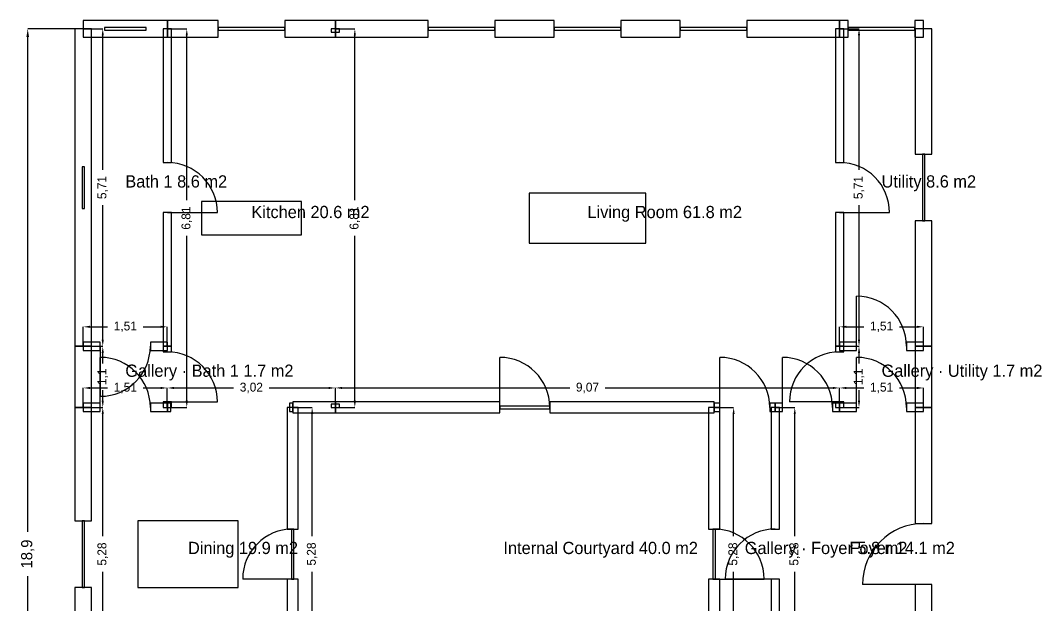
# Model space of a CAD drawing. Header units: metres. Extents: x 2 to 20.3, y 5.3 to 26.3.
# Drawn here: x 1.96 to 20.33, y 15.82 to 26.35 of the extents above; entities that cross this region are included whole.
import ezdxf

# ---------------------------------------------------------------- set-up
doc = ezdxf.new("R2010")
doc.units = ezdxf.units.M
for name, color, linetype in [('dimensions', 8, 'Continuous'), ('doors', 2, 'Continuous'), ('furniture', 3, 'Continuous'), ('labels', 7, 'Continuous'), ('walls', 7, 'Continuous'), ('windows', 4, 'Continuous')]:
    doc.layers.add(name, color=color, linetype=linetype)
doc.dimstyles.get("Standard").update_dxf_attribs({"dimtxt": 2.5, "dimasz": 2.5, "dimexe": 1.25, "dimexo": 0.625, "dimtad": 1, "dimcen": 2.5, "dimazin": 3, "dimtfac": 1, "dimtmove": 0, "dimatfit": 3})

# ---------------------------------------------------------------- blocks, each defined once
blk = doc.blocks.new('_CLOSEDFILLED')
at = {"color": 0, "linetype": 'BYBLOCK'}
blk.add_solid([(-1, 0.16), (0, 0), (-1, -0.16)], dxfattribs=at)
blk = doc.blocks.new('*D21')
for p, q in [((3.0909, 20.487522), (3.0909, 20.837522)), ((3.2109, 20.837522), (3.52681, 20.837522)), ((4.16681, 20.837522), (4.48272, 20.837522)), ((4.60272, 20.487522), (4.60272, 20.837522))]:
    blk.add_line(p, q)
at = {"layer": 'Defpoints'}
for p in [(3.0909, 20.837522), (3.0909, 20.487522), (4.60272, 20.487522)]:
    blk.add_point(p, dxfattribs=at)
at = {"layer": 'dimensions', "xscale": 0.12, "yscale": 0.12, "rotation": 180}
blk.add_blockref('_CLOSEDFILLED', (3.0909, 20.837522), dxfattribs=at)
at = {"layer": 'dimensions', "xscale": 0.12, "yscale": 0.12}
blk.add_blockref('_CLOSEDFILLED', (4.60272, 20.837522), dxfattribs=at)
at = {"layer": 'dimensions', "insert": (3.84681, 20.837522), "char_height": 0.16, "attachment_point": 5}
blk.add_mtext('1,51', dxfattribs=at)
blk = doc.blocks.new('*D22')
for p, q in [((3.0909, 26.198876), (3.4409, 26.198876)), ((3.4409, 23.663199), (3.4409, 26.078876)), ((3.4409, 20.607522), (3.4409, 23.023199)), ((3.0909, 20.487522), (3.4409, 20.487522))]:
    blk.add_line(p, q)
at = {"layer": 'Defpoints'}
for p in [(3.0909, 26.198876), (3.0909, 20.487522), (3.4409, 20.487522)]:
    blk.add_point(p, dxfattribs=at)
at = {"layer": 'dimensions', "xscale": 0.12, "yscale": 0.12}
for p, rotation in [((3.4409, 26.198876), 90), ((3.4409, 20.487522), 270)]:
    blk.add_blockref('_CLOSEDFILLED', p, dxfattribs=dict(at, rotation=rotation))
at = {"layer": 'dimensions', "insert": (3.4409, 23.343199), "char_height": 0.16, "attachment_point": 5, "rotation": 90}
blk.add_mtext('5,71', dxfattribs=at)
blk = doc.blocks.new('*D23')
for p, q in [((3.0909, 19.387522), (3.0909, 19.737522)), ((3.2109, 19.737522), (3.52681, 19.737522)), ((4.16681, 19.737522), (4.48272, 19.737522)), ((4.60272, 19.387522), (4.60272, 19.737522))]:
    blk.add_line(p, q)
at = {"layer": 'Defpoints'}
for p in [(3.0909, 19.737522), (3.0909, 19.387522), (4.60272, 19.387522)]:
    blk.add_point(p, dxfattribs=at)
at = {"layer": 'dimensions', "xscale": 0.12, "yscale": 0.12, "rotation": 180}
blk.add_blockref('_CLOSEDFILLED', (3.0909, 19.737522), dxfattribs=at)
at = {"layer": 'dimensions', "xscale": 0.12, "yscale": 0.12}
blk.add_blockref('_CLOSEDFILLED', (4.60272, 19.737522), dxfattribs=at)
at = {"layer": 'dimensions', "insert": (3.84681, 19.737522), "char_height": 0.16, "attachment_point": 5}
blk.add_mtext('1,51', dxfattribs=at)
blk = doc.blocks.new('*D24')
for p, q in [((3.0909, 20.487522), (3.4409, 20.487522)), ((3.4409, 20.177522), (3.4409, 20.367522)), ((3.4409, 19.507522), (3.4409, 19.697522)), ((3.0909, 19.387522), (3.4409, 19.387522))]:
    blk.add_line(p, q)
at = {"layer": 'Defpoints'}
for p in [(3.0909, 20.487522), (3.0909, 19.387522), (3.4409, 19.387522)]:
    blk.add_point(p, dxfattribs=at)
at = {"layer": 'dimensions', "xscale": 0.12, "yscale": 0.12}
for p, rotation in [((3.4409, 20.487522), 90), ((3.4409, 19.387522), 270)]:
    blk.add_blockref('_CLOSEDFILLED', p, dxfattribs=dict(at, rotation=rotation))
at = {"layer": 'dimensions', "insert": (3.4409, 19.937522), "char_height": 0.16, "attachment_point": 5, "rotation": 90}
blk.add_mtext('1,1', dxfattribs=at)
blk = doc.blocks.new('*D25')
for p, q in [((4.60272, 19.387522), (4.60272, 19.737522)), ((4.72272, 19.737522), (5.79454, 19.737522)), ((6.43454, 19.737522), (7.50636, 19.737522)), ((7.62636, 19.387522), (7.62636, 19.737522))]:
    blk.add_line(p, q)
at = {"layer": 'Defpoints'}
for p in [(4.60272, 19.737522), (4.60272, 19.387522), (7.62636, 19.387522)]:
    blk.add_point(p, dxfattribs=at)
at = {"layer": 'dimensions', "xscale": 0.12, "yscale": 0.12, "rotation": 180}
blk.add_blockref('_CLOSEDFILLED', (4.60272, 19.737522), dxfattribs=at)
at = {"layer": 'dimensions', "xscale": 0.12, "yscale": 0.12}
blk.add_blockref('_CLOSEDFILLED', (7.62636, 19.737522), dxfattribs=at)
at = {"layer": 'dimensions', "insert": (6.11454, 19.737522), "char_height": 0.16, "attachment_point": 5}
blk.add_mtext('3,02', dxfattribs=at)
blk = doc.blocks.new('*D26')
for p, q in [((4.60272, 26.198876), (4.95272, 26.198876)), ((4.95272, 23.113199), (4.95272, 26.078876)), ((4.95272, 19.507522), (4.95272, 22.473199)), ((4.60272, 19.387522), (4.95272, 19.387522))]:
    blk.add_line(p, q)
at = {"layer": 'Defpoints'}
for p in [(4.60272, 26.198876), (4.60272, 19.387522), (4.95272, 19.387522)]:
    blk.add_point(p, dxfattribs=at)
at = {"layer": 'dimensions', "xscale": 0.12, "yscale": 0.12}
for p, rotation in [((4.95272, 26.198876), 90), ((4.95272, 19.387522), 270)]:
    blk.add_blockref('_CLOSEDFILLED', p, dxfattribs=dict(at, rotation=rotation))
at = {"layer": 'dimensions', "insert": (4.95272, 22.793199), "char_height": 0.16, "attachment_point": 5, "rotation": 90}
blk.add_mtext('6,81', dxfattribs=at)
blk = doc.blocks.new('*D27')
for p, q in [((7.626, 19.388), (7.626, 19.738)), ((7.746, 19.738), (11.842, 19.738)), ((12.482, 19.738), (16.577, 19.738)), ((16.697, 19.388), (16.697, 19.738))]:
    blk.add_line(p, q)
at = {"layer": 'Defpoints'}
for p in [(7.626, 19.738), (7.626, 19.388), (16.697, 19.388)]:
    blk.add_point(p, dxfattribs=at)
at = {"layer": 'dimensions', "xscale": 0.12, "yscale": 0.12, "rotation": 180}
blk.add_blockref('_CLOSEDFILLED', (7.626, 19.738), dxfattribs=at)
at = {"layer": 'dimensions', "xscale": 0.12, "yscale": 0.12}
blk.add_blockref('_CLOSEDFILLED', (16.697, 19.738), dxfattribs=at)
at = {"layer": 'dimensions', "insert": (12.162, 19.738), "char_height": 0.16, "attachment_point": 5}
blk.add_mtext('9,07', dxfattribs=at)
blk = doc.blocks.new('*D28')
for p, q in [((7.62636, 26.198876), (7.97636, 26.198876)), ((7.97636, 23.113199), (7.97636, 26.078876)), ((7.97636, 19.507522), (7.97636, 22.473199)), ((7.62636, 19.387522), (7.97636, 19.387522))]:
    blk.add_line(p, q)
at = {"layer": 'Defpoints'}
for p in [(7.62636, 26.198876), (7.62636, 19.387522), (7.97636, 19.387522)]:
    blk.add_point(p, dxfattribs=at)
at = {"layer": 'dimensions', "xscale": 0.12, "yscale": 0.12}
for p, rotation in [((7.97636, 26.198876), 90), ((7.97636, 19.387522), 270)]:
    blk.add_blockref('_CLOSEDFILLED', p, dxfattribs=dict(at, rotation=rotation))
at = {"layer": 'dimensions', "insert": (7.97636, 22.793199), "char_height": 0.16, "attachment_point": 5, "rotation": 90}
blk.add_mtext('6,81', dxfattribs=at)
blk = doc.blocks.new('*D29')
for p, q in [((16.69728, 20.487522), (16.69728, 20.837522)), ((16.81728, 20.837522), (17.13319, 20.837522)), ((17.77319, 20.837522), (18.0891, 20.837522)), ((18.2091, 20.487522), (18.2091, 20.837522))]:
    blk.add_line(p, q)
at = {"layer": 'Defpoints'}
for p in [(16.69728, 20.837522), (16.69728, 20.487522), (18.2091, 20.487522)]:
    blk.add_point(p, dxfattribs=at)
at = {"layer": 'dimensions', "xscale": 0.12, "yscale": 0.12, "rotation": 180}
blk.add_blockref('_CLOSEDFILLED', (16.69728, 20.837522), dxfattribs=at)
at = {"layer": 'dimensions', "xscale": 0.12, "yscale": 0.12}
blk.add_blockref('_CLOSEDFILLED', (18.2091, 20.837522), dxfattribs=at)
at = {"layer": 'dimensions', "insert": (17.45319, 20.837522), "char_height": 0.16, "attachment_point": 5}
blk.add_mtext('1,51', dxfattribs=at)
blk = doc.blocks.new('*D30')
for p, q in [((16.69728, 26.198876), (17.04728, 26.198876)), ((17.04728, 23.663199), (17.04728, 26.078876)), ((17.04728, 20.607522), (17.04728, 23.023199)), ((16.69728, 20.487522), (17.04728, 20.487522))]:
    blk.add_line(p, q)
at = {"layer": 'Defpoints'}
for p in [(16.69728, 26.198876), (16.69728, 20.487522), (17.04728, 20.487522)]:
    blk.add_point(p, dxfattribs=at)
at = {"layer": 'dimensions', "xscale": 0.12, "yscale": 0.12}
for p, rotation in [((17.04728, 26.198876), 90), ((17.04728, 20.487522), 270)]:
    blk.add_blockref('_CLOSEDFILLED', p, dxfattribs=dict(at, rotation=rotation))
at = {"layer": 'dimensions', "insert": (17.04728, 23.343199), "char_height": 0.16, "attachment_point": 5, "rotation": 90}
blk.add_mtext('5,71', dxfattribs=at)
blk = doc.blocks.new('*D31')
for p, q in [((16.69728, 19.387522), (16.69728, 19.737522)), ((16.81728, 19.737522), (17.13319, 19.737522)), ((17.77319, 19.737522), (18.0891, 19.737522)), ((18.2091, 19.387522), (18.2091, 19.737522))]:
    blk.add_line(p, q)
at = {"layer": 'Defpoints'}
for p in [(16.69728, 19.737522), (16.69728, 19.387522), (18.2091, 19.387522)]:
    blk.add_point(p, dxfattribs=at)
at = {"layer": 'dimensions', "xscale": 0.12, "yscale": 0.12, "rotation": 180}
blk.add_blockref('_CLOSEDFILLED', (16.69728, 19.737522), dxfattribs=at)
at = {"layer": 'dimensions', "xscale": 0.12, "yscale": 0.12}
blk.add_blockref('_CLOSEDFILLED', (18.2091, 19.737522), dxfattribs=at)
at = {"layer": 'dimensions', "insert": (17.45319, 19.737522), "char_height": 0.16, "attachment_point": 5}
blk.add_mtext('1,51', dxfattribs=at)
blk = doc.blocks.new('*D32')
for p, q in [((16.69728, 20.487522), (17.04728, 20.487522)), ((17.04728, 20.177522), (17.04728, 20.367522)), ((17.04728, 19.507522), (17.04728, 19.697522)), ((16.69728, 19.387522), (17.04728, 19.387522))]:
    blk.add_line(p, q)
at = {"layer": 'Defpoints'}
for p in [(16.69728, 20.487522), (16.69728, 19.387522), (17.04728, 19.387522)]:
    blk.add_point(p, dxfattribs=at)
at = {"layer": 'dimensions', "xscale": 0.12, "yscale": 0.12}
for p, rotation in [((17.04728, 20.487522), 90), ((17.04728, 19.387522), 270)]:
    blk.add_blockref('_CLOSEDFILLED', p, dxfattribs=dict(at, rotation=rotation))
at = {"layer": 'dimensions', "insert": (17.04728, 19.937522), "char_height": 0.16, "attachment_point": 5, "rotation": 90}
blk.add_mtext('1,1', dxfattribs=at)
blk = doc.blocks.new('*D34')
for p, q in [((3.0909, 19.387522), (3.4409, 19.387522)), ((3.4409, 17.07), (3.4409, 19.267522)), ((3.4409, 14.232478), (3.4409, 16.43)), ((3.0909, 14.112478), (3.4409, 14.112478))]:
    blk.add_line(p, q)
at = {"layer": 'Defpoints'}
for p in [(3.0909, 19.387522), (3.0909, 14.112478), (3.4409, 14.112478)]:
    blk.add_point(p, dxfattribs=at)
at = {"layer": 'dimensions', "xscale": 0.12, "yscale": 0.12}
for p, rotation in [((3.4409, 19.387522), 90), ((3.4409, 14.112478), 270)]:
    blk.add_blockref('_CLOSEDFILLED', p, dxfattribs=dict(at, rotation=rotation))
at = {"layer": 'dimensions', "insert": (3.4409, 16.75), "char_height": 0.16, "attachment_point": 5, "rotation": 90}
blk.add_mtext('5,28', dxfattribs=at)
blk = doc.blocks.new('*D36')
for p, q in [((15.541437, 19.387522), (15.891437, 19.387522)), ((15.891437, 17.07), (15.891437, 19.267522)), ((15.891437, 14.232478), (15.891437, 16.43)), ((15.541437, 14.112478), (15.891437, 14.112478))]:
    blk.add_line(p, q)
at = {"layer": 'Defpoints'}
for p in [(15.541437, 19.387522), (15.541437, 14.112478), (15.891437, 14.112478)]:
    blk.add_point(p, dxfattribs=at)
at = {"layer": 'dimensions', "xscale": 0.12, "yscale": 0.12}
for p, rotation in [((15.891437, 19.387522), 90), ((15.891437, 14.112478), 270)]:
    blk.add_blockref('_CLOSEDFILLED', p, dxfattribs=dict(at, rotation=rotation))
at = {"layer": 'dimensions', "insert": (15.891437, 16.75), "char_height": 0.16, "attachment_point": 5, "rotation": 90}
blk.add_mtext('5,28', dxfattribs=at)
blk = doc.blocks.new('*D38')
for p, q in [((14.441437, 19.387522), (14.791437, 19.387522)), ((14.791437, 17.07), (14.791437, 19.267522)), ((14.791437, 14.232478), (14.791437, 16.43)), ((14.441437, 14.112478), (14.791437, 14.112478))]:
    blk.add_line(p, q)
at = {"layer": 'Defpoints'}
for p in [(14.441437, 19.387522), (14.441437, 14.112478), (14.791437, 14.112478)]:
    blk.add_point(p, dxfattribs=at)
at = {"layer": 'dimensions', "xscale": 0.12, "yscale": 0.12}
for p, rotation in [((14.791437, 19.387522), 90), ((14.791437, 14.112478), 270)]:
    blk.add_blockref('_CLOSEDFILLED', p, dxfattribs=dict(at, rotation=rotation))
at = {"layer": 'dimensions', "insert": (14.791437, 16.75), "char_height": 0.16, "attachment_point": 5, "rotation": 90}
blk.add_mtext('5,28', dxfattribs=at)
blk = doc.blocks.new('*D40')
for p, q in [((6.858563, 19.387522), (7.208563, 19.387522)), ((7.208563, 17.07), (7.208563, 19.267522)), ((7.208563, 14.232478), (7.208563, 16.43)), ((6.858563, 14.112478), (7.208563, 14.112478))]:
    blk.add_line(p, q)
at = {"layer": 'Defpoints'}
for p in [(6.858563, 19.387522), (6.858563, 14.112478), (7.208563, 14.112478)]:
    blk.add_point(p, dxfattribs=at)
at = {"layer": 'dimensions', "xscale": 0.12, "yscale": 0.12}
for p, rotation in [((7.208563, 19.387522), 90), ((7.208563, 14.112478), 270)]:
    blk.add_blockref('_CLOSEDFILLED', p, dxfattribs=dict(at, rotation=rotation))
at = {"layer": 'dimensions', "insert": (7.208563, 16.75), "char_height": 0.16, "attachment_point": 5, "rotation": 90}
blk.add_mtext('5,28', dxfattribs=at)
blk = doc.blocks.new('*D42')
for p, q in [((3.091, 26.199), (2.091, 26.199)), ((2.091, 17.15), (2.091, 26.049)), ((2.091, 7.451), (2.091, 16.35)), ((3.091, 7.301), (2.091, 7.301))]:
    blk.add_line(p, q)
at = {"layer": 'Defpoints'}
for p in [(3.091, 26.199), (2.091, 7.301), (3.091, 7.301)]:
    blk.add_point(p, dxfattribs=at)
at = {"layer": 'dimensions', "xscale": 0.15, "yscale": 0.15}
for p, rotation in [((2.091, 26.199), 90), ((2.091, 7.301), 270)]:
    blk.add_blockref('_CLOSEDFILLED', p, dxfattribs=dict(at, rotation=rotation))
at = {"layer": 'dimensions', "insert": (2.091, 16.75), "char_height": 0.2, "attachment_point": 5, "rotation": 90}
blk.add_mtext('18,9', dxfattribs=at)

msp = doc.modelspace()

# ---------------------------------------------------------------- linework, layer by layer
at = {"layer": 'doors'}
for p, q in [((4.603, 22.893), (5.503, 22.893)), ((16.697, 22.893), (17.597, 22.893)), ((17.003, 20.488), (17.003, 21.388)), ((3.397, 20.488), (3.397, 19.588)), ((3.397, 19.388), (3.397, 20.288)), ((10.584, 19.388), (10.584, 20.288)), ((14.541, 19.388), (14.541, 20.288)), ((15.669, 19.388), (15.669, 20.288)), ((17.003, 19.388), (17.003, 20.288)), ((4.603, 19.488), (5.503, 19.488)), ((16.697, 19.488), (15.797, 19.488)), ((6.859, 16.3), (5.959, 16.3)), ((14.441, 16.3), (15.341, 16.3)), ((15.541, 16.3), (14.641, 16.3)), ((18.209, 16.2), (17.109, 16.2))]:
    msp.add_line(p, q, dxfattribs=at)
for centre, radius, start, end in [((4.603, 22.893), 0.9, 0, 90), ((16.697, 22.893), 0.9, 0, 90), ((17.003, 20.488), 0.9, 0, 90), ((3.397, 20.488), 0.9, -90, 0), ((3.397, 19.388), 0.9, 0, 90), ((4.603, 19.488), 0.9, 0, 90), ((10.584, 19.388), 0.9, 0, 90), ((14.541, 19.388), 0.9, 0, 90), ((15.669, 19.388), 0.9, 0, 90), ((16.697, 19.488), 0.9, 90, 180), ((17.003, 19.388), 0.9, 0, 90), ((18.209, 16.2), 1.1, 90, 180), ((6.859, 16.3), 0.9, 90, 180), ((14.441, 16.3), 0.9, 0, 90), ((15.541, 16.3), 0.9, 90, 180)]:
    msp.add_arc(centre, radius, start, end, dxfattribs=at)
at = {"layer": 'furniture'}
for points in [[(11.112, 22.343), (13.212, 22.343), (13.212, 23.243), (11.112, 23.243)], [(5.215, 22.493), (7.015, 22.493), (7.015, 23.093), (5.215, 23.093)]]:
    msp.add_lwpolyline(points, close=True, dxfattribs=at)
at = {"layer": 'walls'}
for points in [[(3.091, 26.049), (4.603, 26.049), (4.603, 26.349), (3.091, 26.349)], [(4.603, 26.049), (5.515, 26.049), (5.515, 26.349), (4.603, 26.349)], [(6.715, 26.049), (7.626, 26.049), (7.626, 26.349), (6.715, 26.349)], [(7.626, 26.049), (9.294, 26.049), (9.294, 26.349), (7.626, 26.349)], [(10.494, 26.049), (11.562, 26.049), (11.562, 26.349), (10.494, 26.349)], [(12.762, 26.049), (13.83, 26.049), (13.83, 26.349), (12.762, 26.349)], [(15.03, 26.049), (16.697, 26.049), (16.697, 26.349), (15.03, 26.349)], [(16.697, 26.049), (16.853, 26.049), (16.853, 26.349), (16.697, 26.349)], [(18.053, 26.049), (18.209, 26.049), (18.209, 26.349), (18.053, 26.349)], [(2.941, 20.488), (3.241, 20.488), (3.241, 26.199), (2.941, 26.199)], [(4.528, 23.793), (4.678, 23.793), (4.678, 26.199), (4.528, 26.199)], [(7.551, 26.139), (7.701, 26.139), (7.701, 26.199), (7.551, 26.199)], [(16.622, 23.793), (16.772, 23.793), (16.772, 26.199), (16.622, 26.199)], [(18.059, 23.943), (18.359, 23.943), (18.359, 26.199), (18.059, 26.199)], [(4.528, 20.488), (4.678, 20.488), (4.678, 22.893), (4.528, 22.893)], [(16.622, 20.488), (16.772, 20.488), (16.772, 22.893), (16.622, 22.893)], [(18.059, 20.488), (18.359, 20.488), (18.359, 22.743), (18.059, 22.743)], [(2.941, 19.388), (3.241, 19.388), (3.241, 20.488), (2.941, 20.488)], [(3.091, 20.413), (3.397, 20.413), (3.397, 20.563), (3.091, 20.563)], [(4.297, 20.413), (4.603, 20.413), (4.603, 20.563), (4.297, 20.563)], [(4.528, 20.388), (4.678, 20.388), (4.678, 20.488), (4.528, 20.488)], [(16.622, 20.388), (16.772, 20.388), (16.772, 20.488), (16.622, 20.488)], [(16.697, 20.413), (17.003, 20.413), (17.003, 20.563), (16.697, 20.563)], [(17.903, 20.413), (18.209, 20.413), (18.209, 20.563), (17.903, 20.563)], [(18.059, 19.388), (18.359, 19.388), (18.359, 20.488), (18.059, 20.488)], [(4.528, 19.388), (4.678, 19.388), (4.678, 19.488), (4.528, 19.488)], [(6.859, 19.288), (7.626, 19.288), (7.626, 19.488), (6.859, 19.488)], [(7.626, 19.288), (10.584, 19.288), (10.584, 19.488), (7.626, 19.488)], [(11.484, 19.288), (14.441, 19.288), (14.441, 19.488), (11.484, 19.488)], [(16.622, 19.388), (16.772, 19.388), (16.772, 19.488), (16.622, 19.488)], [(2.941, 17.35), (3.241, 17.35), (3.241, 19.388), (2.941, 19.388)], [(3.091, 19.313), (3.397, 19.313), (3.397, 19.463), (3.091, 19.463)], [(4.297, 19.313), (4.603, 19.313), (4.603, 19.463), (4.297, 19.463)], [(4.603, 19.313), (4.663, 19.313), (4.663, 19.463), (4.603, 19.463)], [(6.759, 17.2), (6.959, 17.2), (6.959, 19.388), (6.759, 19.388)], [(6.799, 19.313), (6.859, 19.313), (6.859, 19.463), (6.799, 19.463)], [(7.551, 19.388), (7.701, 19.388), (7.701, 19.448), (7.551, 19.448)], [(14.341, 17.2), (14.541, 17.2), (14.541, 19.388), (14.341, 19.388)], [(14.441, 19.313), (14.541, 19.313), (14.541, 19.463), (14.441, 19.463)], [(15.441, 19.313), (15.541, 19.313), (15.541, 19.463), (15.441, 19.463)], [(15.466, 17.2), (15.616, 17.2), (15.616, 19.388), (15.466, 19.388)], [(15.541, 19.313), (15.669, 19.313), (15.669, 19.463), (15.541, 19.463)], [(16.569, 19.313), (16.697, 19.313), (16.697, 19.463), (16.569, 19.463)], [(16.697, 19.313), (17.003, 19.313), (17.003, 19.463), (16.697, 19.463)], [(17.903, 19.313), (18.209, 19.313), (18.209, 19.463), (17.903, 19.463)], [(18.059, 17.3), (18.359, 17.3), (18.359, 19.388), (18.059, 19.388)], [(6.759, 14.112), (6.959, 14.112), (6.959, 16.3), (6.759, 16.3)], [(14.341, 14.112), (14.541, 14.112), (14.541, 16.3), (14.341, 16.3)], [(15.466, 14.112), (15.616, 14.112), (15.616, 16.3), (15.466, 16.3)], [(18.059, 14.112), (18.359, 14.112), (18.359, 16.2), (18.059, 16.2)], [(2.941, 14.112), (3.241, 14.112), (3.241, 16.15), (2.941, 16.15)]]:
    msp.add_lwpolyline(points, close=True, dxfattribs=at)
at = {"layer": 'windows'}
for points in [[(3.472, 26.176), (4.222, 26.176), (4.222, 26.221), (3.472, 26.221)], [(5.515, 26.176), (6.715, 26.176), (6.715, 26.221), (5.515, 26.221)], [(9.294, 26.176), (10.494, 26.176), (10.494, 26.221), (9.294, 26.221)], [(11.562, 26.176), (12.762, 26.176), (12.762, 26.221), (11.562, 26.221)], [(13.83, 26.176), (15.03, 26.176), (15.03, 26.221), (13.83, 26.221)], [(16.853, 26.176), (18.053, 26.176), (18.053, 26.221), (16.853, 26.221)], [(18.187, 22.743), (18.232, 22.743), (18.232, 23.943), (18.187, 23.943)], [(3.068, 22.968), (3.113, 22.968), (3.113, 23.718), (3.068, 23.718)], [(10.584, 19.365), (11.484, 19.365), (11.484, 19.41), (10.584, 19.41)], [(3.068, 16.15), (3.113, 16.15), (3.113, 17.35), (3.068, 17.35)], [(4.075, 16.15), (5.875, 16.15), (5.875, 17.35), (4.075, 17.35)], [(6.836, 16.3), (6.881, 16.3), (6.881, 17.2), (6.836, 17.2)], [(14.419, 16.3), (14.464, 16.3), (14.464, 17.2), (14.419, 17.2)]]:
    msp.add_lwpolyline(points, close=True, dxfattribs=at)

# ---------------------------------------------------------------- texts
at = {"layer": 'labels'}
for s, p in [('Bath 1 8.6 m2', (3.847, 23.343)), ('Utility 8.6 m2', (17.453, 23.343)), ('Kitchen 20.6 m2', (6.115, 22.793)), ('Living Room 61.8 m2', (12.162, 22.793)), ('Gallery · Bath 1 1.7 m2', (3.847, 19.938)), ('Gallery · Utility 1.7 m2', (17.453, 19.938)), ('Dining 19.9 m2', (4.975, 16.75)), ('Internal Courtyard 40.0 m2', (10.65, 16.75)), ('Gallery · Foyer 5.8 m2', (14.991, 16.75)), ('Foyer 14.1 m2', (16.875, 16.75))]:
    msp.add_text(s, height=0.22, dxfattribs=at).set_placement(p)

# ---------------------------------------------------------------- dimensions: what is measured, and where the dimension line sits
at = {"layer": 'dimensions'}
for base, p1, p2, override, picture, middle in [((2.091, 7.301), (3.091, 7.301), (3.091, 26.199), {"dimtxt": 0.2, "dimasz": 0.15}, '*D42', (2.091, 16.75)), ((3.441, 20.488), (3.091, 20.488), (3.091, 26.199), {"dimtxt": 0.16, "dimasz": 0.12}, '*D22', (3.441, 23.343)), ((4.953, 19.388), (4.603, 19.388), (4.603, 26.199), {"dimtxt": 0.16, "dimasz": 0.12}, '*D26', (4.953, 22.793)), ((7.976, 19.388), (7.626, 19.388), (7.626, 26.199), {"dimtxt": 0.16, "dimasz": 0.12}, '*D28', (7.976, 22.793)), ((17.047, 20.488), (16.697, 20.488), (16.697, 26.199), {"dimtxt": 0.16, "dimasz": 0.12}, '*D30', (17.047, 23.343)), ((3.441, 19.388), (3.091, 19.388), (3.091, 20.488), {"dimtxt": 0.16, "dimasz": 0.12}, '*D24', (3.441, 19.938)), ((17.047, 19.388), (16.697, 19.388), (16.697, 20.488), {"dimtxt": 0.16, "dimasz": 0.12}, '*D32', (17.047, 19.938)), ((3.441, 14.112), (3.091, 14.112), (3.091, 19.388), {"dimtxt": 0.16, "dimasz": 0.12}, '*D34', (3.441, 16.75)), ((7.209, 14.112), (6.859, 14.112), (6.859, 19.388), {"dimtxt": 0.16, "dimasz": 0.12}, '*D40', (7.209, 16.75)), ((14.791, 14.112), (14.441, 14.112), (14.441, 19.388), {"dimtxt": 0.16, "dimasz": 0.12}, '*D38', (14.791, 16.75)), ((15.891, 14.112), (15.541, 14.112), (15.541, 19.388), {"dimtxt": 0.16, "dimasz": 0.12}, '*D36', (15.891, 16.75))]:
    dim = msp.add_linear_dim(base=base, p1=p1, p2=p2, angle=90, dimstyle='Standard', override=override, dxfattribs=at)
    dim.commit()
    dim.dimension.update_dxf_attribs({"geometry": picture, "text_midpoint": middle})
for base, p1, p2, picture, middle in [((3.091, 20.838), (3.091, 20.488), (4.603, 20.488), '*D21', (3.847, 20.838)), ((16.697, 20.838), (16.697, 20.488), (18.209, 20.488), '*D29', (17.453, 20.838)), ((3.091, 19.738), (3.091, 19.388), (4.603, 19.388), '*D23', (3.847, 19.738)), ((4.603, 19.738), (4.603, 19.388), (7.626, 19.388), '*D25', (6.115, 19.738)), ((7.626, 19.738), (7.626, 19.388), (16.697, 19.388), '*D27', (12.162, 19.738)), ((16.697, 19.738), (16.697, 19.388), (18.209, 19.388), '*D31', (17.453, 19.738))]:
    dim = msp.add_linear_dim(base=base, p1=p1, p2=p2, dimstyle='Standard', override={"dimtxt": 0.16, "dimasz": 0.12}, dxfattribs=at)
    dim.commit()
    dim.dimension.update_dxf_attribs({"geometry": picture, "text_midpoint": middle})

doc.saveas('drawing.dxf')
